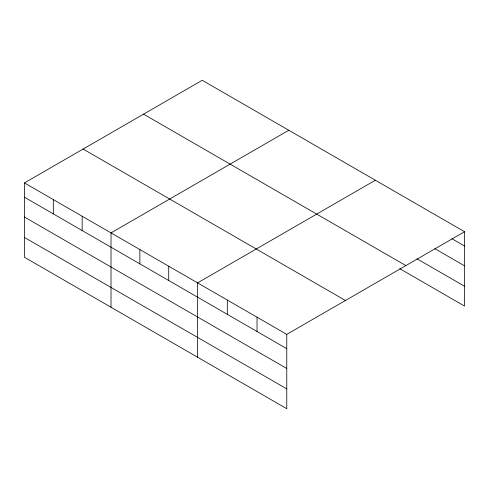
<?xml version="1.0" encoding="UTF-8"?>
<svg xmlns="http://www.w3.org/2000/svg" width="489" height="489" viewBox="0 0 489 489"><rect width="100%" height="100%" fill="white"/><g stroke="black" fill="none" stroke-linecap="round" stroke-linejoin="round"><path stroke-width="0.73" d="M24.45 182.923L286.768 334.366L286.768 408.718L24.45 257.275L24.45 182.923L202.232 80.282L464.55 231.725L464.55 306.077L399.806 268.699M288.797 130.257L111.015 232.898L111.015 307.251M375.363 180.233L197.58 282.874L197.58 357.227M286.768 334.366L464.55 231.725M451.995 238.779L464.55 246.022M434.819 248.675L464.55 265.839M416.983 258.797L464.55 286.261M143.564 114.151L405.882 265.594M83.118 149.047L345.436 300.497M24.45 197.22L286.768 348.669M24.45 217.037L286.768 368.486M24.45 237.458L286.768 388.902M257.037 317.202L257.037 331.505M227.306 300.038L227.306 314.341M168.723 266.218L168.723 280.515M139.866 249.561L139.866 263.858M82.158 216.242L82.158 230.539M53.307 199.579L53.307 213.882"/></g></svg>
